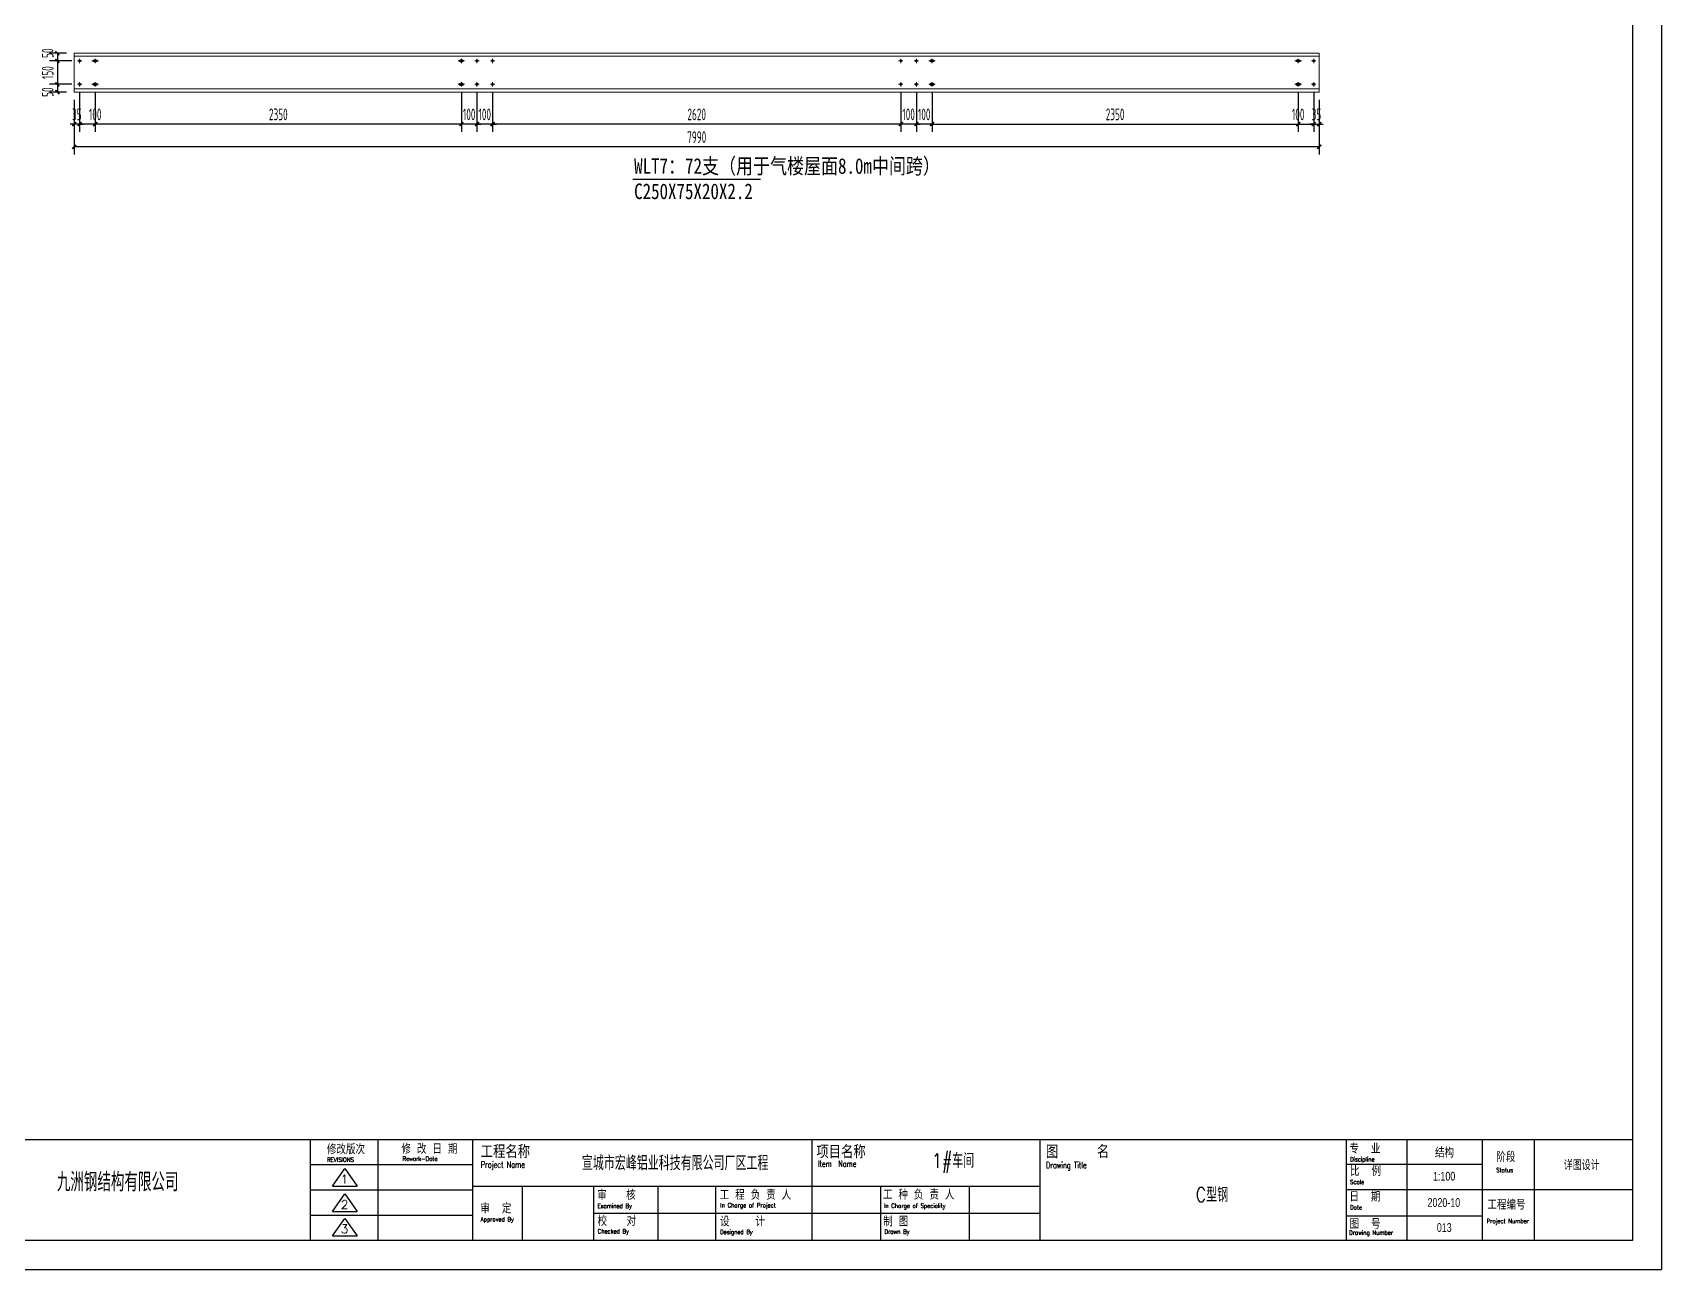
# Model space of a CAD drawing. Header units: inches. Extents: x 129725932 to 129894734, y 55771230 to 55809283.
# Drawn here: x 129809653 to 129820106, y 55772177 to 55780115 of the extents above; entities that cross this region are included whole.
import ezdxf
from ezdxf.enums import TextEntityAlignment as Align

# ---------------------------------------------------------------- set-up
doc = ezdxf.new("R2010")
doc.units = ezdxf.units.IN
doc.header["$MEASUREMENT"] = 0
for name, color, linetype, lineweight in [('Bolt', 252, 'Continuous', 9), ('灰线', 253, 'Continuous', 5), ('白线', 7, 'Continuous', 5), ('绿线', 3, 'Continuous', 9), ('绿色', 3, 'Continuous', 20), ('黄线', 2, 'Continuous', 13)]:
    doc.layers.add(name, color=color, linetype=linetype, lineweight=lineweight)
for name, color, linetype in [('DIM', 3, 'Continuous'), ('TK', 140, 'Continuous'), ('细线', 37, 'Continuous')]:
    doc.layers.add(name, color=color, linetype=linetype)
doc.styles.add('ARIAL', font='swisscl.ttf', dxfattribs={"width": 0.7})
doc.styles.add('HZXY', font='romand.shx', dxfattribs={"bigfont": 'hzxy.shx'})
doc.styles.add('ROMANC', font='romanc.shx', dxfattribs={"width": 0.8, "bigfont": 'hztxt.shx'})
doc.styles.get("Standard").update_dxf_attribs({"font": 'txt', "bigfont": 'gbcbig.shx'})
doc.styles.add('STYLE1', font='', dxfattribs={"width": 0.8})
doc.styles.add('标注', font='tssdeng.shx', dxfattribs={"width": 0.6, "bigfont": 'tssdchn.shx'})
doc.styles.get('STYLE1').set_extended_font_data('SimSun')
doc.dimstyles.new('构件标注', dxfattribs={"dimtxt": 75, "dimasz": 25, "dimexe": 50, "dimexo": 50, "dimgap": 25, "dimtad": 1, "dimdec": 0, "dimzin": 0, "dimdsep": 46, "dimtxsty": '标注', "dimblk": 'ARCHTICK', "dimcen": 0, "dimclrd": 1, "dimclre": 1, "dimclrt": 7, "dimadec": 0, "dimazin": 0, "dimtfac": 1, "dimtdec": 0, "dimtix": 1, "dimtmove": 2, "dimatfit": 3, "dimldrblk": 'ARCHTICK', "dimfxl": 0, "dimtolj": 1, "dimtzin": 0, "dimlwd": -1, "dimlwe": -1, "dimarcsym": 0})

# ---------------------------------------------------------------- blocks, each defined once
blk = doc.blocks.new('_ArchTick')
at = {"color": 0, "linetype": 'ByBlock', "const_width": 0.4}
blk.add_lwpolyline([(-0.5, -0.5), (0.5, 0.5)], dxfattribs=at)
blk = doc.blocks.new('*D1063')
at = {"layer": 'Defpoints', "color": 0}
for p in [(129810055, 55779783), (129812405, 55779783), (129810055, 55779528)]:
    blk.add_point(p, dxfattribs=at)
at = {"layer": 'DIM', "color": 1}
for p, q in [((129810055, 55779733), (129810055, 55779478)), ((129812405, 55779733), (129812405, 55779478)), ((129812405, 55779528), (129810055, 55779528))]:
    blk.add_line(p, q, dxfattribs=at)
at = {"layer": 'DIM', "color": 1, "xscale": 25, "yscale": 25, "zscale": 25, "rotation": 180}
blk.add_blockref('_ArchTick', (129810055, 55779528), dxfattribs=at)
at = {"layer": 'DIM', "color": 1, "xscale": 25, "yscale": 25, "zscale": 25}
blk.add_blockref('_ArchTick', (129812405, 55779528), dxfattribs=at)
at = {"layer": 'DIM', "color": 7, "insert": (129811230, 55779590), "char_height": 75, "attachment_point": 5, "style": '标注'}
blk.add_mtext('\\A1;2350', dxfattribs=at)
blk = doc.blocks.new('*D1064')
at = {"layer": 'Defpoints', "color": 0}
for p in [(129809955, 55779783), (129810055, 55779783), (129809955, 55779528)]:
    blk.add_point(p, dxfattribs=at)
at = {"layer": 'DIM', "color": 1}
for p, q in [((129809955, 55779733), (129809955, 55779478)), ((129810055, 55779733), (129810055, 55779478)), ((129810055, 55779528), (129809955, 55779528))]:
    blk.add_line(p, q, dxfattribs=at)
at = {"layer": 'DIM', "color": 1, "xscale": 25, "yscale": 25, "zscale": 25, "rotation": 180}
blk.add_blockref('_ArchTick', (129809955, 55779528), dxfattribs=at)
at = {"layer": 'DIM', "color": 1, "xscale": 25, "yscale": 25, "zscale": 25}
blk.add_blockref('_ArchTick', (129810055, 55779528), dxfattribs=at)
at = {"layer": 'DIM', "color": 7, "insert": (129810055, 55779590), "char_height": 75, "attachment_point": 5, "style": '标注'}
blk.add_mtext('\\A1;100', dxfattribs=at)
blk = doc.blocks.new('*D1065')
at = {"layer": 'Defpoints', "color": 0}
for p in [(129809920, 55779733), (129817910, 55779733), (129809920, 55779382)]:
    blk.add_point(p, dxfattribs=at)
at = {"layer": 'DIM', "color": 1}
for p, q in [((129809920, 55779683), (129809920, 55779332)), ((129817910, 55779683), (129817910, 55779332)), ((129817910, 55779382), (129809920, 55779382))]:
    blk.add_line(p, q, dxfattribs=at)
at = {"layer": 'DIM', "color": 1, "xscale": 25, "yscale": 25, "zscale": 25, "rotation": 180}
blk.add_blockref('_ArchTick', (129809920, 55779382), dxfattribs=at)
at = {"layer": 'DIM', "color": 1, "xscale": 25, "yscale": 25, "zscale": 25}
blk.add_blockref('_ArchTick', (129817910, 55779382), dxfattribs=at)
at = {"layer": 'DIM', "color": 7, "insert": (129813915, 55779444), "char_height": 75, "attachment_point": 5, "style": '标注'}
blk.add_mtext('\\A1;7990', dxfattribs=at)
blk = doc.blocks.new('*D1066')
at = {"color": 1}
for p, q in [((129809870, 55779983), (129809762, 55779983)), ((129809905, 55779933), (129809762, 55779933)), ((129809812, 55779983), (129809812, 55779933))]:
    blk.add_line(p, q, dxfattribs=at)
at = {"layer": 'Defpoints', "color": 0}
for p in [(129809812, 55779933), (129809920, 55779983), (129809955, 55779933)]:
    blk.add_point(p, dxfattribs=at)
at = {"color": 1, "xscale": 25, "yscale": 25, "zscale": 25}
for p, rotation in [((129809812, 55779983), 90), ((129809812, 55779933), 270)]:
    blk.add_blockref('_ArchTick', p, dxfattribs=dict(at, rotation=rotation))
at = {"color": 7, "insert": (129809750, 55779983), "char_height": 75, "attachment_point": 5, "rotation": 90, "style": '标注'}
blk.add_mtext('\\A1;50', dxfattribs=at)
blk = doc.blocks.new('*D1067')
at = {"color": 1}
for p, q in [((129809905, 55779933), (129809762, 55779933)), ((129809812, 55779933), (129809812, 55779783)), ((129809905, 55779783), (129809762, 55779783))]:
    blk.add_line(p, q, dxfattribs=at)
at = {"layer": 'Defpoints', "color": 0}
for p in [(129809955, 55779933), (129809812, 55779783), (129809955, 55779783)]:
    blk.add_point(p, dxfattribs=at)
at = {"color": 1, "xscale": 25, "yscale": 25, "zscale": 25}
for p, rotation in [((129809812, 55779933), 90), ((129809812, 55779783), 270)]:
    blk.add_blockref('_ArchTick', p, dxfattribs=dict(at, rotation=rotation))
at = {"color": 7, "insert": (129809750, 55779858), "char_height": 75, "attachment_point": 5, "rotation": 90, "style": '标注'}
blk.add_mtext('\\A1;150', dxfattribs=at)
blk = doc.blocks.new('*D1068')
at = {"color": 1}
for p, q in [((129809905, 55779783), (129809762, 55779783)), ((129809870, 55779733), (129809762, 55779733)), ((129809812, 55779783), (129809812, 55779733))]:
    blk.add_line(p, q, dxfattribs=at)
at = {"layer": 'Defpoints', "color": 0}
for p in [(129809812, 55779733), (129809920, 55779733), (129809955, 55779783)]:
    blk.add_point(p, dxfattribs=at)
at = {"color": 1, "xscale": 25, "yscale": 25, "zscale": 25}
for p, rotation in [((129809812, 55779783), 90), ((129809812, 55779733), 270)]:
    blk.add_blockref('_ArchTick', p, dxfattribs=dict(at, rotation=rotation))
at = {"color": 7, "insert": (129809750, 55779733), "char_height": 75, "attachment_point": 5, "rotation": 90, "style": '标注'}
blk.add_mtext('\\A1;50', dxfattribs=at)
blk = doc.blocks.new('*D1069')
at = {"layer": 'Defpoints', "color": 0}
for p in [(129815325, 55779783), (129815425, 55779783), (129815325, 55779528)]:
    blk.add_point(p, dxfattribs=at)
at = {"layer": 'DIM', "color": 1}
for p, q in [((129815325, 55779733), (129815325, 55779478)), ((129815425, 55779733), (129815425, 55779478)), ((129815325, 55779528), (129815300, 55779528)), ((129815425, 55779528), (129815325, 55779528)), ((129815425, 55779528), (129815450, 55779528))]:
    blk.add_line(p, q, dxfattribs=at)
at = {"layer": 'DIM', "color": 1, "xscale": 25, "yscale": 25, "zscale": 25}
blk.add_blockref('_ArchTick', (129815325, 55779528), dxfattribs=at)
at = {"layer": 'DIM', "color": 1, "xscale": 25, "yscale": 25, "zscale": 25, "rotation": 180}
blk.add_blockref('_ArchTick', (129815425, 55779528), dxfattribs=at)
at = {"layer": 'DIM', "color": 7, "insert": (129815375, 55779590), "char_height": 75, "attachment_point": 5, "style": '标注'}
blk.add_mtext('\\A1;100', dxfattribs=at)
blk = doc.blocks.new('*D1070')
at = {"layer": 'Defpoints', "color": 0}
for p in [(129815225, 55779783), (129815325, 55779783), (129815225, 55779528)]:
    blk.add_point(p, dxfattribs=at)
at = {"layer": 'DIM', "color": 1}
for p, q in [((129815225, 55779733), (129815225, 55779478)), ((129815325, 55779733), (129815325, 55779478)), ((129815225, 55779528), (129815200, 55779528)), ((129815325, 55779528), (129815225, 55779528)), ((129815325, 55779528), (129815350, 55779528))]:
    blk.add_line(p, q, dxfattribs=at)
at = {"layer": 'DIM', "color": 1, "xscale": 25, "yscale": 25, "zscale": 25}
blk.add_blockref('_ArchTick', (129815225, 55779528), dxfattribs=at)
at = {"layer": 'DIM', "color": 1, "xscale": 25, "yscale": 25, "zscale": 25, "rotation": 180}
blk.add_blockref('_ArchTick', (129815325, 55779528), dxfattribs=at)
at = {"layer": 'DIM', "color": 7, "insert": (129815275, 55779590), "char_height": 75, "attachment_point": 5, "style": '标注'}
blk.add_mtext('\\A1;100', dxfattribs=at)
blk = doc.blocks.new('*D1071')
at = {"layer": 'Defpoints', "color": 0}
for p in [(129812405, 55779783), (129812505, 55779783), (129812405, 55779528)]:
    blk.add_point(p, dxfattribs=at)
at = {"layer": 'DIM', "color": 1}
for p, q in [((129812405, 55779733), (129812405, 55779478)), ((129812505, 55779733), (129812505, 55779478)), ((129812405, 55779528), (129812380, 55779528)), ((129812505, 55779528), (129812405, 55779528)), ((129812505, 55779528), (129812530, 55779528))]:
    blk.add_line(p, q, dxfattribs=at)
at = {"layer": 'DIM', "color": 1, "xscale": 25, "yscale": 25, "zscale": 25}
blk.add_blockref('_ArchTick', (129812405, 55779528), dxfattribs=at)
at = {"layer": 'DIM', "color": 1, "xscale": 25, "yscale": 25, "zscale": 25, "rotation": 180}
blk.add_blockref('_ArchTick', (129812505, 55779528), dxfattribs=at)
at = {"layer": 'DIM', "color": 7, "insert": (129812455, 55779590), "char_height": 75, "attachment_point": 5, "style": '标注'}
blk.add_mtext('\\A1;100', dxfattribs=at)
blk = doc.blocks.new('*D1072')
at = {"layer": 'Defpoints', "color": 0}
for p in [(129812505, 55779783), (129812605, 55779783), (129812505, 55779528)]:
    blk.add_point(p, dxfattribs=at)
at = {"layer": 'DIM', "color": 1}
for p, q in [((129812505, 55779733), (129812505, 55779478)), ((129812605, 55779733), (129812605, 55779478)), ((129812505, 55779528), (129812480, 55779528)), ((129812605, 55779528), (129812505, 55779528)), ((129812605, 55779528), (129812630, 55779528))]:
    blk.add_line(p, q, dxfattribs=at)
at = {"layer": 'DIM', "color": 1, "xscale": 25, "yscale": 25, "zscale": 25}
blk.add_blockref('_ArchTick', (129812505, 55779528), dxfattribs=at)
at = {"layer": 'DIM', "color": 1, "xscale": 25, "yscale": 25, "zscale": 25, "rotation": 180}
blk.add_blockref('_ArchTick', (129812605, 55779528), dxfattribs=at)
at = {"layer": 'DIM', "color": 7, "insert": (129812555, 55779590), "char_height": 75, "attachment_point": 5, "style": '标注'}
blk.add_mtext('\\A1;100', dxfattribs=at)
blk = doc.blocks.new('*D1073')
at = {"layer": 'Defpoints', "color": 0}
for p in [(129812605, 55779783), (129815225, 55779783), (129812605, 55779528)]:
    blk.add_point(p, dxfattribs=at)
at = {"layer": 'DIM', "color": 1}
for p, q in [((129812605, 55779733), (129812605, 55779478)), ((129815225, 55779733), (129815225, 55779478)), ((129815225, 55779528), (129812605, 55779528))]:
    blk.add_line(p, q, dxfattribs=at)
at = {"layer": 'DIM', "color": 1, "xscale": 25, "yscale": 25, "zscale": 25, "rotation": 180}
blk.add_blockref('_ArchTick', (129812605, 55779528), dxfattribs=at)
at = {"layer": 'DIM', "color": 1, "xscale": 25, "yscale": 25, "zscale": 25}
blk.add_blockref('_ArchTick', (129815225, 55779528), dxfattribs=at)
at = {"layer": 'DIM', "color": 7, "insert": (129813915, 55779590), "char_height": 75, "attachment_point": 5, "style": '标注'}
blk.add_mtext('\\A1;2620', dxfattribs=at)
blk = doc.blocks.new('*D1074')
at = {"layer": 'Defpoints', "color": 0}
for p in [(129809920, 55779733), (129809955, 55779783), (129809920, 55779528)]:
    blk.add_point(p, dxfattribs=at)
at = {"layer": 'DIM', "color": 1}
for p, q in [((129809955, 55779733), (129809955, 55779478)), ((129809920, 55779683), (129809920, 55779478)), ((129809920, 55779528), (129809895, 55779528)), ((129809955, 55779528), (129809920, 55779528)), ((129809955, 55779528), (129809980, 55779528))]:
    blk.add_line(p, q, dxfattribs=at)
at = {"layer": 'DIM', "color": 1, "xscale": 25, "yscale": 25, "zscale": 25}
blk.add_blockref('_ArchTick', (129809920, 55779528), dxfattribs=at)
at = {"layer": 'DIM', "color": 1, "xscale": 25, "yscale": 25, "zscale": 25, "rotation": 180}
blk.add_blockref('_ArchTick', (129809955, 55779528), dxfattribs=at)
at = {"layer": 'DIM', "color": 7, "insert": (129809937, 55779590), "char_height": 75, "attachment_point": 5, "style": '标注'}
blk.add_mtext('\\A1;35', dxfattribs=at)
blk = doc.blocks.new('*D1075')
at = {"layer": 'Defpoints', "color": 0}
for p in [(129817775, 55779783), (129817875, 55779783), (129817875, 55779528)]:
    blk.add_point(p, dxfattribs=at)
at = {"layer": 'DIM', "color": 1}
for p, q in [((129817775, 55779733), (129817775, 55779478)), ((129817875, 55779733), (129817875, 55779478)), ((129817775, 55779528), (129817875, 55779528))]:
    blk.add_line(p, q, dxfattribs=at)
at = {"layer": 'DIM', "color": 1, "xscale": 25, "yscale": 25, "zscale": 25, "rotation": 180}
blk.add_blockref('_ArchTick', (129817775, 55779528), dxfattribs=at)
at = {"layer": 'DIM', "color": 1, "xscale": 25, "yscale": 25, "zscale": 25}
blk.add_blockref('_ArchTick', (129817875, 55779528), dxfattribs=at)
at = {"layer": 'DIM', "color": 7, "insert": (129817775, 55779590), "char_height": 75, "attachment_point": 5, "style": '标注'}
blk.add_mtext('\\A1;100', dxfattribs=at)
blk = doc.blocks.new('*D1076')
at = {"layer": 'Defpoints', "color": 0}
for p in [(129817875, 55779783), (129817910, 55779733), (129817910, 55779528)]:
    blk.add_point(p, dxfattribs=at)
at = {"layer": 'DIM', "color": 1}
for p, q in [((129817875, 55779733), (129817875, 55779478)), ((129817910, 55779683), (129817910, 55779478)), ((129817875, 55779528), (129817850, 55779528)), ((129817875, 55779528), (129817910, 55779528)), ((129817910, 55779528), (129817935, 55779528))]:
    blk.add_line(p, q, dxfattribs=at)
at = {"layer": 'DIM', "color": 1, "xscale": 25, "yscale": 25, "zscale": 25}
blk.add_blockref('_ArchTick', (129817875, 55779528), dxfattribs=at)
at = {"layer": 'DIM', "color": 1, "xscale": 25, "yscale": 25, "zscale": 25, "rotation": 180}
blk.add_blockref('_ArchTick', (129817910, 55779528), dxfattribs=at)
at = {"layer": 'DIM', "color": 7, "insert": (129817892, 55779590), "char_height": 75, "attachment_point": 5, "style": '标注'}
blk.add_mtext('\\A1;35', dxfattribs=at)
blk = doc.blocks.new('*D1077')
at = {"layer": 'Defpoints', "color": 0}
for p in [(129815425, 55779783), (129817775, 55779783), (129817775, 55779528)]:
    blk.add_point(p, dxfattribs=at)
at = {"layer": 'DIM', "color": 1}
for p, q in [((129815425, 55779733), (129815425, 55779478)), ((129817775, 55779733), (129817775, 55779478)), ((129815425, 55779528), (129817775, 55779528))]:
    blk.add_line(p, q, dxfattribs=at)
at = {"layer": 'DIM', "color": 1, "xscale": 25, "yscale": 25, "zscale": 25, "rotation": 180}
blk.add_blockref('_ArchTick', (129815425, 55779528), dxfattribs=at)
at = {"layer": 'DIM', "color": 1, "xscale": 25, "yscale": 25, "zscale": 25}
blk.add_blockref('_ArchTick', (129817775, 55779528), dxfattribs=at)
at = {"layer": 'DIM', "color": 7, "insert": (129816600, 55779590), "char_height": 75, "attachment_point": 5, "style": '标注'}
blk.add_mtext('\\A1;2350', dxfattribs=at)
blk = doc.blocks.new('11111')
at = {"layer": 'TK', "lineweight": -3}
for p, q in [((6345762, 2886357), (6345762, 2870307)), ((6345762, 2886357), (6345762, 2870307)), ((6345571, 2885880), (6345571, 2870497)), ((6334617, 2871165), (6345571, 2871165)), ((6336830, 2871165), (6336830, 2870497)), ((6337276, 2871165), (6337276, 2870497)), ((6337903, 2871165), (6337903, 2870497)), ((6340145, 2871165), (6340145, 2870497)), ((6341654, 2871165), (6341654, 2870497)), ((6341654, 2871165), (6341654, 2870497)), ((6343679, 2871165), (6343679, 2870497)), ((6344080, 2871165), (6344080, 2870497)), ((6344577, 2871165), (6344577, 2870497)), ((6344921, 2871165), (6344921, 2870497)), ((6337903, 2870998), (6336830, 2870998)), ((6336978, 2870858), (6337059, 2870974)), ((6337059, 2870974), (6337141, 2870858)), ((6344577, 2871001), (6343679, 2871001)), ((6337903, 2870831), (6336830, 2870831)), ((6336978, 2870858), (6337141, 2870858)), ((6337903, 2870858), (6341654, 2870858)), ((6338232, 2870858), (6338232, 2870497)), ((6338703, 2870858), (6338703, 2870497)), ((6339128, 2870858), (6339128, 2870497)), ((6339509, 2870858), (6339509, 2870497)), ((6340599, 2870858), (6340599, 2870497)), ((6341186, 2870858), (6341186, 2870497)), ((6345571, 2870832), (6343679, 2870832)), ((6336978, 2870690), (6337059, 2870806)), ((6337059, 2870806), (6337141, 2870690)), ((6337903, 2870664), (6336830, 2870664)), ((6336978, 2870690), (6337141, 2870690)), ((6336978, 2870529), (6337059, 2870644)), ((6337059, 2870644), (6337141, 2870529)), ((6338703, 2870678), (6341654, 2870678)), ((6344577, 2870658), (6343679, 2870658)), ((6336978, 2870529), (6337141, 2870529)), ((6345571, 2870497), (6334617, 2870497)), ((6334426, 2870307), (6345762, 2870307))]:
    blk.add_line(p, q, dxfattribs=at)
at = {"layer": 'TK', "lineweight": -3, "style": 'HZXY', "width": 1}
for s, height, p in [('修改版次', 57.3, (6336940, 2871069)), ('修 改 日 期', 57.3, (6337433, 2871072)), ('工程名称', 85.9, (6337957, 2871042)), ('项目名称', 85.9, (6340176, 2871041)), ('图    名', 85.9, (6341693, 2871042)), ('专  业', 57.3, (6343700, 2871073)), ('阶段', 57.3, (6344671, 2871018)), ('比  例', 57.3, (6343704, 2870925)), ('工 程 负 责 人', 57.3, (6339537, 2870768)), ('工 种 负 责 人', 57.3, (6340616, 2870769)), ('审  定 ', 57.3, (6337955, 2870678)), ('审   核', 57.3, (6338727, 2870767)), ('日  期', 57.3, (6343700, 2870756)), ('工程编号', 57.3, (6344612, 2870703)), ('校   对', 57.3, (6338730, 2870595)), ('设    计 ', 57.3, (6339539, 2870592)), ('制 图', 57.3, (6340618, 2870592)), ('图  号', 57.3, (6343701, 2870576))]:
    blk.add_text(s, height=height, dxfattribs=at).set_placement(p)
at = {"layer": 'TK', "lineweight": -3, "style": 'ROMANC', "text_generation_flag": 6, "width": 0.75}
for s, height, p in [('REVISIONS', 28.6, (6336941, 2871018)), ('Rework-Date', 28.63, (6337440, 2871024)), ('Discipline', 28.6, (6343704, 2871020)), ('Project Name', 41.99, (6337958, 2870979)), ('Item  Name', 42, (6340186, 2870984)), ('Drawing Title', 41.99, (6341694, 2870975)), ('Status', 28.6, (6344670, 2870949)), ('Scale', 28.6, (6343704, 2870870)), ('Examined By', 28.63, (6338729, 2870712)), ('In Charge of Project', 28.63, (6339541, 2870717)), ('In Charge of Speciality', 28.63, (6340623, 2870713)), ('Date', 28.6, (6343704, 2870702)), ('Approved By', 28.63, (6337957, 2870624)), ('Project Number', 28.63, (6344607, 2870612)), ('Checked By', 28.6, (6338731, 2870544)), ('Designed By', 28.63, (6339539, 2870540)), ('Drawn By', 28.6, (6340626, 2870542)), ('Drawing Number', 28.63, (6343698, 2870535))]:
    blk.add_text(s, height=height, rotation=180, dxfattribs=at).set_placement(p)
at = {"layer": 'TK', "width": 1}
blk.add_text('九洲钢结构有限公司', height=124.1, dxfattribs=at).set_placement((6335155, 2870822))
at = {"layer": 'TK', "lineweight": -3}
for tag, height, style, width, p in [('PROJECT-NAME', 95.4, 'HZXY', 0.8, (6339243, 2871015)), ('ITEM-NAME', 95.4, 'HZXY', 0.8, (6341080, 2871019)), ('DISCIPLINE', 57.3, 'HZXY', 1, (6344329, 2871083)), ('REWORK-DATE', 57.3, 'ARIAL', 1, (6337574, 2870911)), ('DRAWING-TITLE', 95.4, 'HZXY', 0.8, (6342797, 2870944)), ('SCALE', 57.3, 'ARIAL', 1, (6344326, 2870923)), ('STATUS', 57.3, 'HZXY', 0.8, (6345236, 2871000)), ('版本号', 57.3, 'HZXY', 1, (6337057, 2870904)), ('DRAWING-TITLE', 95.4, 'HZXY', 0.8, (6342791, 2870805)), ('版本号', 57.3, 'HZXY', 1, (6337057, 2870736)), ('REWORK-DATE', 57.3, 'ARIAL', 1, (6337574, 2870744)), ('DATE', 57.3, 'ARIAL', 1, (6344324, 2870749)), ('DRAWING-TITLE', 95.4, 'HZXY', 0.8, (6342793, 2870673)), ('PROJECT-NUMBER', 57.3, 'ARIAL', 0.9, (6345225, 2870673)), ('版本号', 57.3, 'HZXY', 1, (6337057, 2870574)), ('REWORK-DATE', 57.3, 'ARIAL', 1, (6337574, 2870577)), ('DRAWING-NUMBER', 57.3, 'ARIAL', 1, (6344327, 2870584))]:
    blk.add_attdef(tag, text='', height=height, dxfattribs=dict(at, style=style, width=width)).set_placement(p, align=Align.MIDDLE)

msp = doc.modelspace()

# ---------------------------------------------------------------- hatches: boundary and pattern name
at = {"layer": '绿线'}
h = msp.add_hatch(color=256, dxfattribs=at)
h.paths.add_polyline_path([(129810054.7, 55779940.4), (129810047.7, 55779940.4, 0.4142136), (129810040.7, 55779933.4), (129810054.7, 55779933.4)])
h.paths.add_polyline_path([(129810061.7, 55779940.4), (129810054.7, 55779940.4), (129810054.7, 55779933.4), (129810068.7, 55779933.4, 0.4142136)])
h.paths.add_polyline_path([(129810068.7, 55779933.4), (129810054.7, 55779933.4), (129810054.7, 55779926.4), (129810061.7, 55779926.4, 0.4142136)])
h.paths.add_polyline_path([(129810054.7, 55779933.4), (129810040.7, 55779933.4, 0.4142136), (129810047.7, 55779926.4), (129810054.7, 55779926.4)])
h = msp.add_hatch(color=256, dxfattribs=at)
h.paths.add_polyline_path([(129812404.7, 55779940.4), (129812411.7, 55779940.4, -0.4142136), (129812418.7, 55779933.4), (129812404.7, 55779933.4)])
h.paths.add_polyline_path([(129812397.7, 55779940.4), (129812404.7, 55779940.4), (129812404.7, 55779933.4), (129812390.7, 55779933.4, -0.4142136)])
h.paths.add_polyline_path([(129812390.7, 55779933.4), (129812404.7, 55779933.4), (129812404.7, 55779926.4), (129812397.7, 55779926.4, -0.4142136)])
h.paths.add_polyline_path([(129812404.7, 55779933.4), (129812418.7, 55779933.4, -0.4142136), (129812411.7, 55779926.4), (129812404.7, 55779926.4)])
h = msp.add_hatch(color=256, dxfattribs=at)
h.paths.add_polyline_path([(129815424.7, 55779940.4), (129815417.7, 55779940.4, 0.4142136), (129815410.7, 55779933.4), (129815424.7, 55779933.4)])
h.paths.add_polyline_path([(129815431.7, 55779940.4), (129815424.7, 55779940.4), (129815424.7, 55779933.4), (129815438.7, 55779933.4, 0.4142136)])
h.paths.add_polyline_path([(129815438.7, 55779933.4), (129815424.7, 55779933.4), (129815424.7, 55779926.4), (129815431.7, 55779926.4, 0.4142136)])
h.paths.add_polyline_path([(129815424.7, 55779933.4), (129815410.7, 55779933.4, 0.4142136), (129815417.7, 55779926.4), (129815424.7, 55779926.4)])
h = msp.add_hatch(color=256, dxfattribs=at)
h.paths.add_polyline_path([(129817774.7, 55779940.4), (129817781.7, 55779940.4, -0.4142136), (129817788.7, 55779933.4), (129817774.7, 55779933.4)])
h.paths.add_polyline_path([(129817767.7, 55779940.4), (129817774.7, 55779940.4), (129817774.7, 55779933.4), (129817760.7, 55779933.4, -0.4142136)])
h.paths.add_polyline_path([(129817760.7, 55779933.4), (129817774.7, 55779933.4), (129817774.7, 55779926.4), (129817767.7, 55779926.4, -0.4142136)])
h.paths.add_polyline_path([(129817774.7, 55779933.4), (129817788.7, 55779933.4, -0.4142136), (129817781.7, 55779926.4), (129817774.7, 55779926.4)])
h = msp.add_hatch(color=256, dxfattribs=at)
h.paths.add_polyline_path([(129810054.7, 55779790.4), (129810047.7, 55779790.4, 0.4142136), (129810040.7, 55779783.4), (129810054.7, 55779783.4)])
h.paths.add_polyline_path([(129810061.7, 55779790.4), (129810054.7, 55779790.4), (129810054.7, 55779783.4), (129810068.7, 55779783.4, 0.4142136)])
h.paths.add_polyline_path([(129810068.7, 55779783.4), (129810054.7, 55779783.4), (129810054.7, 55779776.4), (129810061.7, 55779776.4, 0.4142136)])
h.paths.add_polyline_path([(129810054.7, 55779783.4), (129810040.7, 55779783.4, 0.4142136), (129810047.7, 55779776.4), (129810054.7, 55779776.4)])
h = msp.add_hatch(color=256, dxfattribs=at)
h.paths.add_polyline_path([(129812404.7, 55779790.4), (129812411.7, 55779790.4, -0.4142136), (129812418.7, 55779783.4), (129812404.7, 55779783.4)])
h.paths.add_polyline_path([(129812397.7, 55779790.4), (129812404.7, 55779790.4), (129812404.7, 55779783.4), (129812390.7, 55779783.4, -0.4142136)])
h.paths.add_polyline_path([(129812390.7, 55779783.4), (129812404.7, 55779783.4), (129812404.7, 55779776.4), (129812397.7, 55779776.4, -0.4142136)])
h.paths.add_polyline_path([(129812404.7, 55779783.4), (129812418.7, 55779783.4, -0.4142136), (129812411.7, 55779776.4), (129812404.7, 55779776.4)])
h = msp.add_hatch(color=256, dxfattribs=at)
h.paths.add_polyline_path([(129815424.7, 55779790.4), (129815417.7, 55779790.4, 0.4142136), (129815410.7, 55779783.4), (129815424.7, 55779783.4)])
h.paths.add_polyline_path([(129815431.7, 55779790.4), (129815424.7, 55779790.4), (129815424.7, 55779783.4), (129815438.7, 55779783.4, 0.4142136)])
h.paths.add_polyline_path([(129815438.7, 55779783.4), (129815424.7, 55779783.4), (129815424.7, 55779776.4), (129815431.7, 55779776.4, 0.4142136)])
h.paths.add_polyline_path([(129815424.7, 55779783.4), (129815410.7, 55779783.4, 0.4142136), (129815417.7, 55779776.4), (129815424.7, 55779776.4)])
h = msp.add_hatch(color=256, dxfattribs=at)
h.paths.add_polyline_path([(129817774.7, 55779790.4), (129817781.7, 55779790.4, -0.4142136), (129817788.7, 55779783.4), (129817774.7, 55779783.4)])
h.paths.add_polyline_path([(129817767.7, 55779790.4), (129817774.7, 55779790.4), (129817774.7, 55779783.4), (129817760.7, 55779783.4, -0.4142136)])
h.paths.add_polyline_path([(129817760.7, 55779783.4), (129817774.7, 55779783.4), (129817774.7, 55779776.4), (129817767.7, 55779776.4, -0.4142136)])
h.paths.add_polyline_path([(129817774.7, 55779783.4), (129817788.7, 55779783.4, -0.4142136), (129817781.7, 55779776.4), (129817774.7, 55779776.4)])
at = {"layer": '绿色'}
h = msp.add_hatch(color=256, dxfattribs=at)
h.dxf.hatch_style = 1
edge = h.paths.add_edge_path()
edge.add_arc((129812504.7, 55779933.4), 7, 180, 540, ccw=False)
h = msp.add_hatch(color=256, dxfattribs=at)
h.dxf.hatch_style = 1
edge = h.paths.add_edge_path()
edge.add_arc((129812604.7, 55779933.4), 7, 180, 540, ccw=False)
h = msp.add_hatch(color=256, dxfattribs=at)
h.dxf.hatch_style = 1
edge = h.paths.add_edge_path()
edge.add_arc((129815224.7, 55779933.4), 7, 180, 540, ccw=False)
h = msp.add_hatch(color=256, dxfattribs=at)
h.dxf.hatch_style = 1
edge = h.paths.add_edge_path()
edge.add_arc((129815324.7, 55779933.4), 7, 180, 540, ccw=False)
h = msp.add_hatch(color=256, dxfattribs=at)
h.dxf.hatch_style = 1
edge = h.paths.add_edge_path()
edge.add_arc((129812504.7, 55779783.4), 7, 180, 540, ccw=False)
h = msp.add_hatch(color=256, dxfattribs=at)
h.dxf.hatch_style = 1
edge = h.paths.add_edge_path()
edge.add_arc((129812604.7, 55779783.4), 7, 180, 540, ccw=False)
h = msp.add_hatch(color=256, dxfattribs=at)
h.dxf.hatch_style = 1
edge = h.paths.add_edge_path()
edge.add_arc((129815224.7, 55779783.4), 7, 180, 540, ccw=False)
h = msp.add_hatch(color=256, dxfattribs=at)
h.dxf.hatch_style = 1
edge = h.paths.add_edge_path()
edge.add_arc((129815324.7, 55779783.4), 7, 180, 540, ccw=False)

# ---------------------------------------------------------------- linework, layer by layer
at = {"layer": 'Bolt'}
for p, q in [((129809968.7, 55779933.4), (129809940.7, 55779933.4)), ((129809954.7, 55779947.4), (129809954.7, 55779919.4)), ((129810033.7, 55779933.4), (129810075.7, 55779933.4)), ((129810040.7, 55779933.4), (129810068.7, 55779933.4)), ((129810047.7, 55779940.4), (129810061.7, 55779940.4)), ((129810047.7, 55779926.4), (129810061.7, 55779926.4)), ((129810054.7, 55779947.4), (129810054.7, 55779919.4)), ((129810054.7, 55779947.4), (129810054.7, 55779919.4)), ((129812425.7, 55779933.4), (129812383.7, 55779933.4)), ((129812418.7, 55779933.4), (129812390.7, 55779933.4)), ((129812411.7, 55779940.4), (129812397.7, 55779940.4)), ((129812411.7, 55779926.4), (129812397.7, 55779926.4)), ((129812404.7, 55779947.4), (129812404.7, 55779919.4)), ((129812404.7, 55779947.4), (129812404.7, 55779919.4)), ((129812518.7, 55779933.4), (129812490.7, 55779933.4)), ((129812504.7, 55779947.4), (129812504.7, 55779919.4)), ((129812618.7, 55779933.4), (129812590.7, 55779933.4)), ((129812604.7, 55779947.4), (129812604.7, 55779919.4)), ((129815238.7, 55779933.4), (129815210.7, 55779933.4)), ((129815224.7, 55779947.4), (129815224.7, 55779919.4)), ((129815338.7, 55779933.4), (129815310.7, 55779933.4)), ((129815324.7, 55779947.4), (129815324.7, 55779919.4)), ((129815403.7, 55779933.4), (129815445.7, 55779933.4)), ((129815410.7, 55779933.4), (129815438.7, 55779933.4)), ((129815417.7, 55779940.4), (129815431.7, 55779940.4)), ((129815417.7, 55779926.4), (129815431.7, 55779926.4)), ((129815424.7, 55779947.4), (129815424.7, 55779919.4)), ((129815424.7, 55779947.4), (129815424.7, 55779919.4)), ((129817795.7, 55779933.4), (129817753.7, 55779933.4)), ((129817788.7, 55779933.4), (129817760.7, 55779933.4)), ((129817781.7, 55779940.4), (129817767.7, 55779940.4)), ((129817781.7, 55779926.4), (129817767.7, 55779926.4)), ((129817774.7, 55779947.4), (129817774.7, 55779919.4)), ((129817774.7, 55779947.4), (129817774.7, 55779919.4)), ((129817860.7, 55779933.4), (129817888.7, 55779933.4)), ((129817874.7, 55779947.4), (129817874.7, 55779919.4)), ((129809968.7, 55779783.4), (129809940.7, 55779783.4)), ((129809954.7, 55779769.4), (129809954.7, 55779797.4)), ((129810033.7, 55779783.4), (129810075.7, 55779783.4)), ((129810040.7, 55779783.4), (129810068.7, 55779783.4)), ((129810047.7, 55779790.4), (129810061.7, 55779790.4)), ((129810047.7, 55779776.4), (129810061.7, 55779776.4)), ((129810054.7, 55779797.4), (129810054.7, 55779769.4)), ((129810054.7, 55779797.4), (129810054.7, 55779769.4)), ((129812425.7, 55779783.4), (129812383.7, 55779783.4)), ((129812418.7, 55779783.4), (129812390.7, 55779783.4)), ((129812411.7, 55779790.4), (129812397.7, 55779790.4)), ((129812411.7, 55779776.4), (129812397.7, 55779776.4)), ((129812404.7, 55779797.4), (129812404.7, 55779769.4)), ((129812404.7, 55779797.4), (129812404.7, 55779769.4)), ((129812518.7, 55779783.4), (129812490.7, 55779783.4)), ((129812504.7, 55779797.4), (129812504.7, 55779769.4)), ((129812618.7, 55779783.4), (129812590.7, 55779783.4)), ((129812604.7, 55779797.4), (129812604.7, 55779769.4)), ((129815238.7, 55779783.4), (129815210.7, 55779783.4)), ((129815224.7, 55779797.4), (129815224.7, 55779769.4)), ((129815338.7, 55779783.4), (129815310.7, 55779783.4)), ((129815324.7, 55779797.4), (129815324.7, 55779769.4)), ((129815403.7, 55779783.4), (129815445.7, 55779783.4)), ((129815410.7, 55779783.4), (129815438.7, 55779783.4)), ((129815417.7, 55779790.4), (129815431.7, 55779790.4)), ((129815417.7, 55779776.4), (129815431.7, 55779776.4)), ((129815424.7, 55779797.4), (129815424.7, 55779769.4)), ((129815424.7, 55779797.4), (129815424.7, 55779769.4)), ((129817795.7, 55779783.4), (129817753.7, 55779783.4)), ((129817788.7, 55779783.4), (129817760.7, 55779783.4)), ((129817781.7, 55779790.4), (129817767.7, 55779790.4)), ((129817781.7, 55779776.4), (129817767.7, 55779776.4)), ((129817774.7, 55779797.4), (129817774.7, 55779769.4)), ((129817774.7, 55779797.4), (129817774.7, 55779769.4)), ((129817860.7, 55779783.4), (129817888.7, 55779783.4)), ((129817874.7, 55779769.4), (129817874.7, 55779797.4))]:
    msp.add_line(p, q, dxfattribs=at)
for centre in [(129809954.7, 55779933.4), (129810054.7, 55779933.4), (129812404.7, 55779933.4), (129812504.7, 55779933.4), (129812604.7, 55779933.4), (129815224.7, 55779933.4), (129815324.7, 55779933.4), (129815424.7, 55779933.4), (129817774.7, 55779933.4), (129817874.7, 55779933.4), (129809954.7, 55779783.4), (129810054.7, 55779783.4), (129812404.7, 55779783.4), (129812504.7, 55779783.4), (129812604.7, 55779783.4), (129815224.7, 55779783.4), (129815324.7, 55779783.4), (129815424.7, 55779783.4), (129817774.7, 55779783.4), (129817874.7, 55779783.4)]:
    msp.add_circle(centre, 7, dxfattribs=at)
for centre, start, end in [((129810047.7, 55779933.4), 90, 270), ((129810061.7, 55779933.4), 270, 90), ((129812397.7, 55779933.4), 90, 270), ((129812411.7, 55779933.4), 270, 90), ((129815417.7, 55779933.4), 90, 270), ((129815431.7, 55779933.4), 270, 90), ((129817767.7, 55779933.4), 90, 270), ((129817781.7, 55779933.4), 270, 90), ((129810047.7, 55779783.4), 90, 270), ((129810061.7, 55779783.4), 270, 90), ((129812397.7, 55779783.4), 90, 270), ((129812411.7, 55779783.4), 270, 90), ((129815417.7, 55779783.4), 90, 270), ((129815431.7, 55779783.4), 270, 90), ((129817767.7, 55779783.4), 90, 270), ((129817781.7, 55779783.4), 270, 90)]:
    msp.add_arc(centre, 7, start, end, dxfattribs=at)
at = {"layer": '灰线'}
for p, q in [((129817909.7, 55779963.4), (129809919.7, 55779963.4)), ((129817909.7, 55779753.4), (129809919.7, 55779753.4))]:
    msp.add_line(p, q, dxfattribs=at)
at = {"layer": '细线', "lineweight": -3, "const_width": 8.89}
msp.add_lwpolyline([(129813503.3, 55779172.7), (129814326.1, 55779172.7)], dxfattribs=at)
at = {"layer": '黄线'}
for p, q in [((129817909.7, 55779983.4), (129809919.7, 55779983.4)), ((129809919.7, 55779983.4), (129809919.7, 55779733.4)), ((129817909.7, 55779983.4), (129817909.7, 55779733.4)), ((129817909.7, 55779733.4), (129809919.7, 55779733.4))]:
    msp.add_line(p, q, dxfattribs=at)

# ---------------------------------------------------------------- block references
ref = msp.add_blockref('11111', (123659681.3, 52985702.3), dxfattribs=dict(xscale=0.9707934956168172, yscale=0.9707935029519656, zscale=0.9707934809988513))
ref.add_attrib('版本号', '1', dxfattribs={"layer": 'TK', "lineweight": -3, "height": 55.6, "style": 'HZXY', "width": 1}).set_placement((129811655.1, 55772757.1), align=Align.MIDDLE)
ref.add_attrib('版本号', '2', dxfattribs={"layer": 'TK', "lineweight": -3, "height": 55.6, "style": 'HZXY', "width": 1}).set_placement((129811655.1, 55772593.6), align=Align.MIDDLE)
ref.add_attrib('版本号', '3', dxfattribs={"layer": 'TK', "lineweight": -3, "height": 55.6, "style": 'HZXY', "width": 1}).set_placement((129811655.1, 55772437.1), align=Align.MIDDLE)
ref.add_attrib('SCALE', '1:100', dxfattribs={"layer": 'TK', "lineweight": -3, "height": 55.58, "style": 'ARIAL', "width": 1}).set_placement((129818711.8, 55772775.5), align=Align.MIDDLE)
ref.add_attrib('DATE', '2020-10', dxfattribs={"layer": 'TK', "lineweight": -3, "height": 55.58, "style": 'ARIAL', "width": 1}).set_placement((129818709.8, 55772606.8), align=Align.MIDDLE)
ref.add_attrib('DRAWING-NUMBER', '013', dxfattribs={"layer": 'TK', "lineweight": -3, "height": 55.58, "style": 'ARIAL', "width": 1}).set_placement((129818712.4, 55772446.3), align=Align.MIDDLE)
ref.add_attrib('STATUS', '详图设计', dxfattribs={"layer": 'TK', "lineweight": -3, "height": 55.58, "style": 'HZXY', "width": 0.8}).set_placement((129819594.8, 55772850.8), align=Align.MIDDLE)
ref.add_attrib('DRAWING-TITLE', 'C型钢', dxfattribs={"layer": 'TK', "lineweight": -3, "height": 92.64, "style": 'HZXY', "width": 0.8}).set_placement((129817221.8, 55772661.4), align=Align.MIDDLE)
ref.add_attrib('ITEM-NAME', '1#车间', dxfattribs={"layer": 'TK', "lineweight": -3, "height": 92.64, "style": 'HZXY', "width": 0.8}).set_placement((129815560.3, 55772868.7), align=Align.MIDDLE)
ref.add_attrib('PROJECT-NAME', '宣城市宏峰铝业科技有限公司厂区工程', dxfattribs={"layer": 'TK', "lineweight": -3, "height": 92.637, "style": 'HZXY', "width": 0.8}).set_placement((129813776.8, 55772865.2), align=Align.MIDDLE)
ref.add_attrib('DISCIPLINE', '结构', dxfattribs={"layer": 'TK', "lineweight": -3, "height": 55.58, "style": 'HZXY', "width": 1}).set_placement((129818714.2, 55772930.5), align=Align.MIDDLE)

# ---------------------------------------------------------------- texts
at = {"layer": '白线', "style": 'STYLE1', "width": 0.8}
for s, p in [('WLT7：72支（用于气楼屋面8.0m中间跨）', (129813513.3, 55779208.7)), ('C250X75X20X2.2', (129813513.3, 55779046.3))]:
    msp.add_text(s, height=100, dxfattribs=at).set_placement(p)

# ---------------------------------------------------------------- dimensions: what is measured, and where the dimension line sits
for base, p1, p2, picture, middle in [((129809812.4, 55779933.4), (129809919.7, 55779983.4), (129809954.7, 55779933.4), '*D1066', (129809749.9, 55779983.4)), ((129809812.4, 55779733.4), (129809954.7, 55779783.4), (129809919.7, 55779733.4), '*D1068', (129809749.9, 55779733.5))]:
    dim = msp.add_linear_dim(base=base, p1=p1, p2=p2, angle=90, dimstyle='构件标注')
    dim.commit()
    dim.dimension.update_dxf_attribs({"geometry": picture, "text_midpoint": middle, "dimtype": 128})
dim = msp.add_linear_dim(base=(129809812.4, 55779783.4), p1=(129809954.7, 55779933.4), p2=(129809954.7, 55779783.4), angle=90, dimstyle='构件标注')
dim.commit()
dim.dimension.update_dxf_attribs({"geometry": '*D1067', "text_midpoint": (129809749.9, 55779858.4)})
at = {"layer": 'DIM'}
for base, p1, p2, picture, middle in [((129809919.7, 55779527.8), (129809954.7, 55779783.4), (129809919.7, 55779733.4), '*D1074', (129809937.2, 55779590.3)), ((129817774.7, 55779527.8), (129815424.7, 55779783.4), (129817774.7, 55779783.4), '*D1077', (129816599.7, 55779590.3))]:
    dim = msp.add_linear_dim(base=base, p1=p1, p2=p2, dimstyle='构件标注', dxfattribs=at)
    dim.commit()
    dim.dimension.update_dxf_attribs({"geometry": picture, "text_midpoint": middle})
for base, p1, p2, picture, middle in [((129809919.7, 55779381.7), (129817909.7, 55779733.4), (129809919.7, 55779733.4), '*D1065', (129813914.7, 55779444.2)), ((129810054.7, 55779527.8), (129812404.7, 55779783.4), (129810054.7, 55779783.4), '*D1063', (129811229.7, 55779590.3)), ((129812404.7, 55779527.8), (129812504.7, 55779783.4), (129812404.7, 55779783.4), '*D1071', (129812454.7, 55779590.3)), ((129812504.7, 55779527.8), (129812604.7, 55779783.4), (129812504.7, 55779783.4), '*D1072', (129812554.7, 55779590.3)), ((129812604.7, 55779527.8), (129815224.7, 55779783.4), (129812604.7, 55779783.4), '*D1073', (129813914.7, 55779590.3)), ((129815224.7, 55779527.8), (129815324.7, 55779783.4), (129815224.7, 55779783.4), '*D1070', (129815274.7, 55779590.3)), ((129815324.7, 55779527.8), (129815424.7, 55779783.4), (129815324.7, 55779783.4), '*D1069', (129815374.7, 55779590.3)), ((129817909.7, 55779527.8), (129817874.7, 55779783.4), (129817909.7, 55779733.4), '*D1076', (129817892.2, 55779590.3))]:
    dim = msp.add_linear_dim(base=base, p1=p1, p2=p2, angle=180, dimstyle='构件标注', dxfattribs=at)
    dim.commit()
    dim.dimension.update_dxf_attribs({"geometry": picture, "text_midpoint": middle})
dim = msp.add_linear_dim(base=(129809954.7, 55779527.8), p1=(129810054.7, 55779783.4), p2=(129809954.7, 55779783.4), angle=180, dimstyle='构件标注', dxfattribs=at)
dim.commit()
dim.dimension.update_dxf_attribs({"geometry": '*D1064', "text_midpoint": (129810054.7, 55779590.3), "dimtype": 128})
dim = msp.add_linear_dim(base=(129817874.7, 55779527.8), p1=(129817774.7, 55779783.4), p2=(129817874.7, 55779783.4), dimstyle='构件标注', dxfattribs=at)
dim.commit()
dim.dimension.update_dxf_attribs({"geometry": '*D1075', "text_midpoint": (129817774.7, 55779590.3), "dimtype": 128})

doc.saveas('drawing.dxf')
